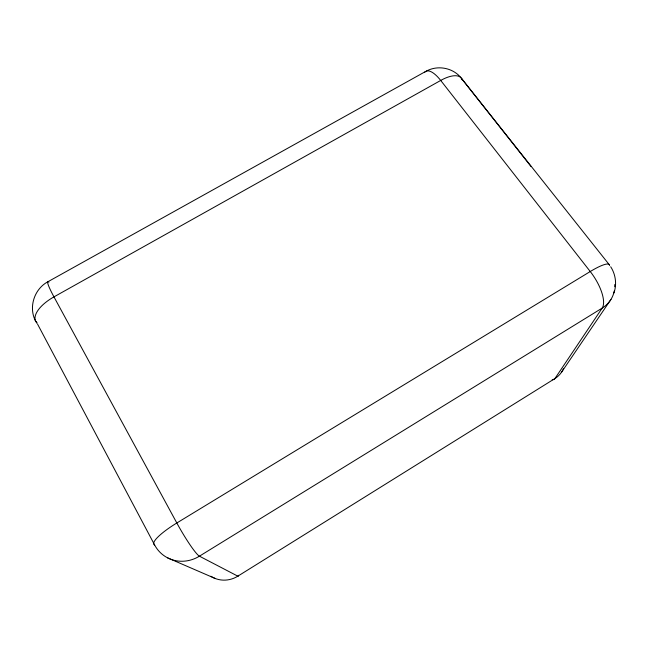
<?xml version="1.0" encoding="UTF-8"?>
<svg xmlns="http://www.w3.org/2000/svg" width="648" height="648" viewBox="0 0 648 648"><rect width="100%" height="100%" fill="white"/><g stroke="black" fill="none" stroke-linecap="round" stroke-linejoin="round"><path stroke-width="0.97" d="M613.915 292.953C617.026 284.342 615.649 274.396 610.691 266.757M610.967 299.392L561.362 372.479M425.493 71.547L47.96 281.71C34.255 288.951 28.334 307.282 35.559 321.068M426.441 71.069C437.716 64.93 452.822 67.74 460.963 77.728L531.028 166.528M167.621 557.871L215.557 578.624M461.716 78.732L609.047 264.433M37.544 324.113L154.645 545A34.223 32.141 -55.3 0 0 199.43 556.178L237.832 576.169L554.939 378.537A25.142 23.077 22.5 0 0 563.614 368.364M36.191 321.376A30.926 27.175 -31.9 0 0 37.074 323.214A31.153 14.118 -25.8 0 1 53.962 296.881L440.705 80.441A29.387 12.409 -40.1 0 1 462.226 79.89M154.645 545A34.06 6.974 -30.1 0 1 176.823 522.985L590.247 271.528A31.963 6.059 -35.9 0 1 609.485 265.599M614.272 290.976A31.752 28.237 18.7 0 1 602.17 308.1L554.939 378.537A24.81 7.752 56.6 0 1 552.209 379.679M614.709 284.602A31.752 28.237 18.7 0 1 614.741 286.748M238.31 575.286A26.187 2.276 60.1 0 1 237.832 576.169A26.795 25.45 -62.6 0 1 210.875 576.266M424.707 72.284A28.852 10.352 63.2 0 1 440.705 80.441L590.247 271.528A31.08 12.369 56.8 0 1 602.17 308.1L199.43 556.178A33.267 3.742 60 0 1 176.823 522.985L53.962 296.881A30.715 3.102 58.4 0 1 48.932 282.123"/></g></svg>
